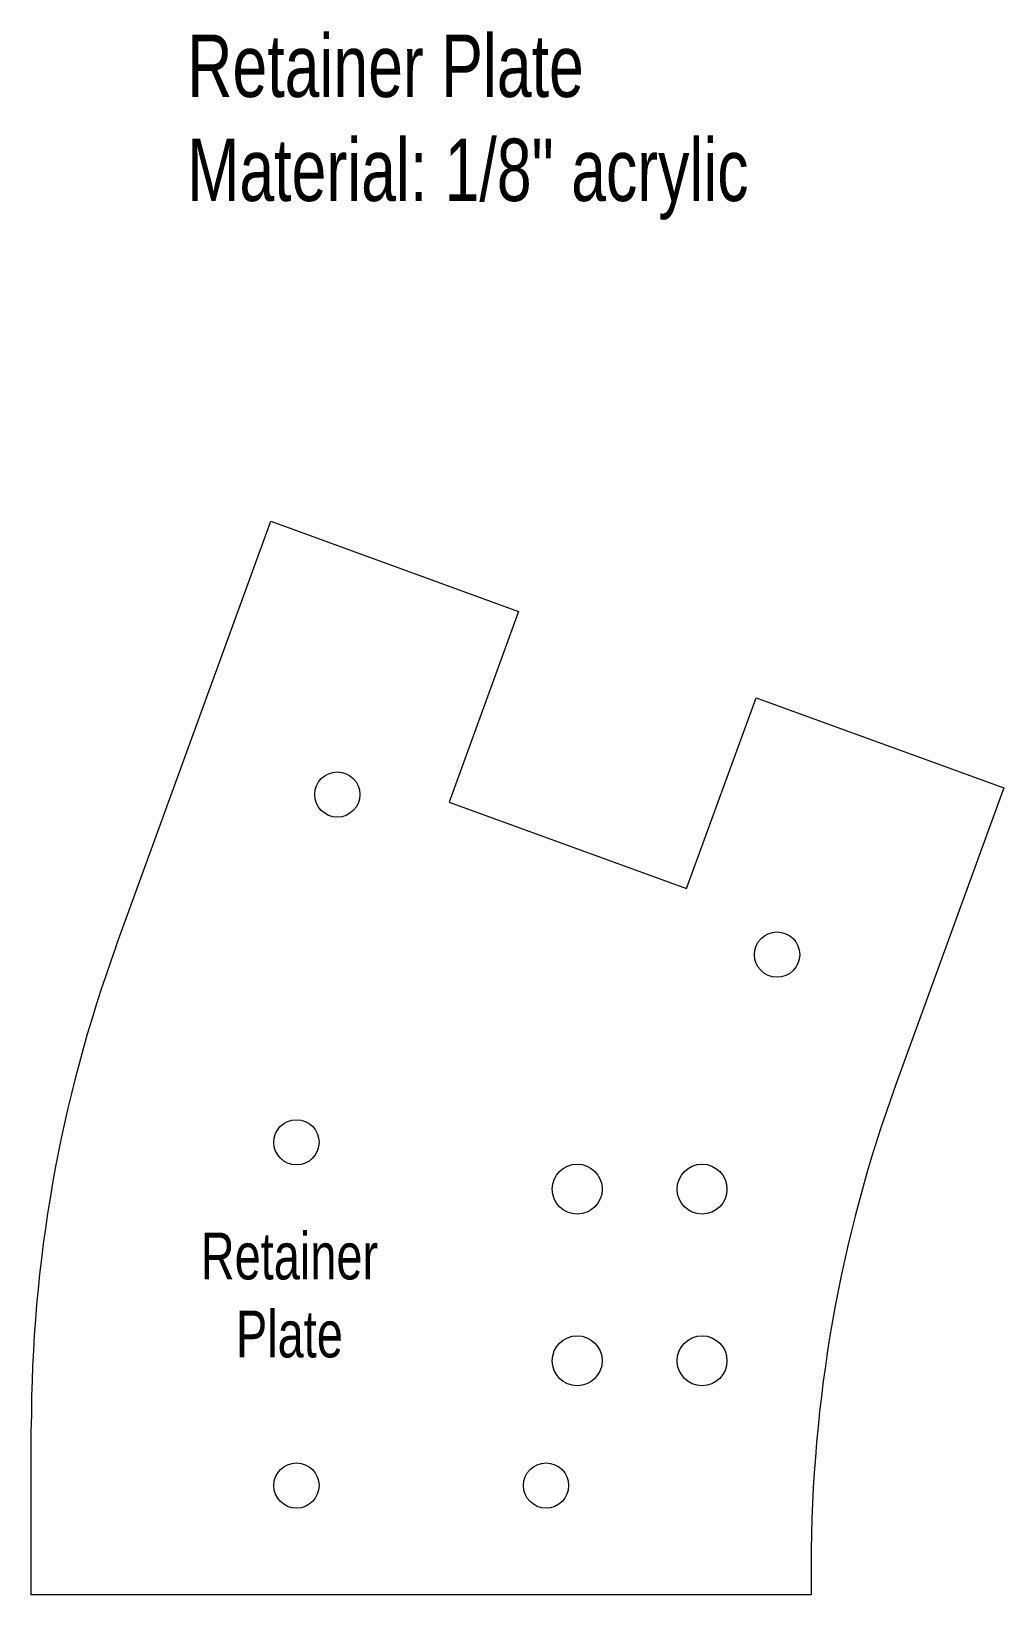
# Model space of a CAD drawing. Header units: millimetres. Extents: x 20 to 82, y 10 to 110.
import ezdxf

# ---------------------------------------------------------------- set-up
doc = ezdxf.new("R2010")
doc.units = ezdxf.units.MM
for name, color, linetype, lineweight in [('Notes', 7, 'CONTINUOUS', 0), ('retainer', 7, 'CONTINUOUS', 0), ('Text', 4, 'CONTINUOUS', 0)]:
    doc.layers.add(name, color=color, linetype=linetype, lineweight=lineweight)
doc.styles.get("Standard").update_dxf_attribs({"font": 'txt', "width": 0.75})

msp = doc.modelspace()

# ---------------------------------------------------------------- linework, layer by layer
at = {"layer": 'retainer'}
for p, q in [((25.43, 51.53), (35.36, 78.81)), ((35.36, 78.81), (51.24, 73.03)), ((51.24, 73.03), (46.79, 60.81)), ((62.01, 55.27), (66.46, 67.49)), ((66.46, 67.49), (82.34, 61.71)), ((82.34, 61.71), (75.43, 42.71)), ((46.79, 60.81), (62.01, 55.27)), ((20, 10), (20, 20.75)), ((70, 11.93), (70, 10)), ((70, 11.93), (70, 10)), ((70, 10), (20, 10))]:
    msp.add_line(p, q, dxfattribs=at)
for centre, radius in [((39.62, 61.29), 1.45), ((67.81, 51.03), 1.45), ((37, 39), 1.45), ((55, 36), 1.6), ((63, 36), 1.6), ((55, 25), 1.6), ((63, 25), 1.6), ((37, 17), 1.45), ((53, 17), 1.45)]:
    msp.add_circle(centre, radius, dxfattribs=at)
for centre in [(110, 20.75), (160, 11.93)]:
    msp.add_arc(centre, 90, 160, 180, dxfattribs=at)

# ---------------------------------------------------------------- texts
at = {"layer": 'Notes', "insert": (30, 110), "char_height": 4, "width": 100, "attachment_point": 1}
msp.add_mtext('Retainer\\~Plate\\PMaterial:\\~1/8"\\~acrylic', dxfattribs=at)
at = {"layer": 'Text', "insert": (36.55, 29.19), "char_height": 3, "width": 100, "attachment_point": 5}
msp.add_mtext('Retainer\\PPlate', dxfattribs=at)

doc.saveas('drawing.dxf')
